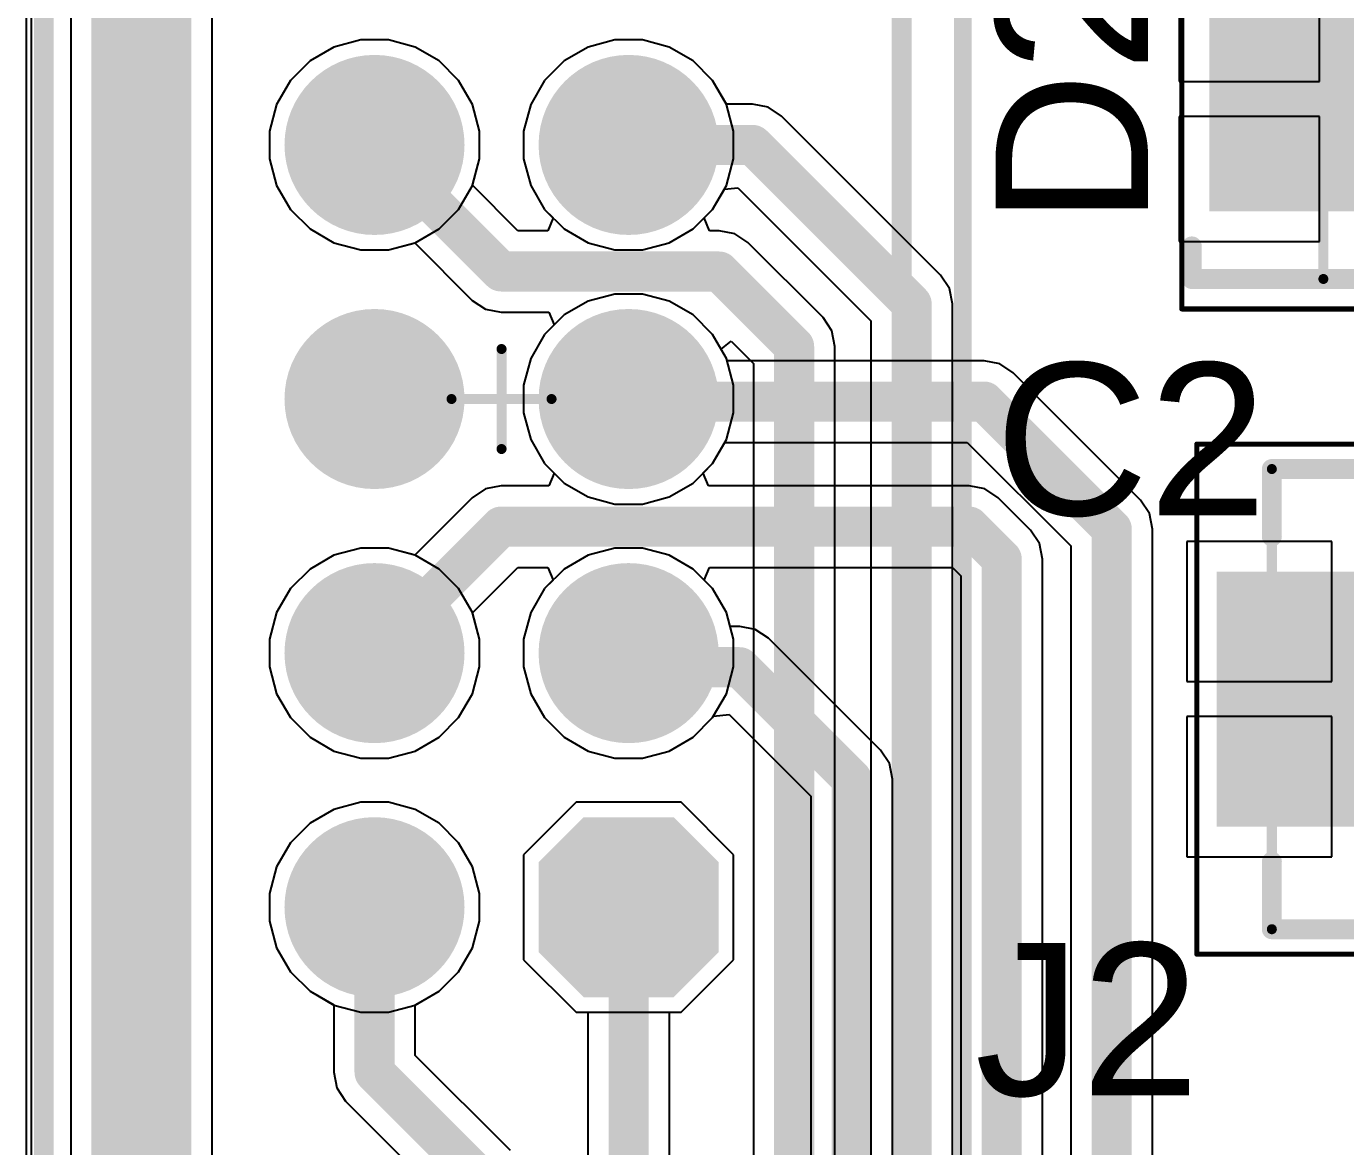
# Model space of a CAD drawing. Header units: millimetres. Extents: x 0.02 to 2.82, y 0.02 to 1.79.
# Drawn here: x 0.02 to 0.539, y 1.094 to 1.534 of the extents above; entities that cross this region are included whole.
import ezdxf

# ---------------------------------------------------------------- set-up
doc = ezdxf.new("R2010")
doc.units = ezdxf.units.MM
doc.header["$MEASUREMENT"] = 0
for name, color, linetype in [('BottomLayer', 5, 'Continuous'), ('BottomSolder', 6, 'Continuous'), ('Mechanical1', 6, 'Continuous'), ('Mechanical13', 56, 'Continuous'), ('Mechanical15', 56, 'Continuous'), ('MultiLayer', 9, 'Continuous'), ('PadHoleLayer', 156, 'Continuous'), ('TopLayer', 1, 'Continuous'), ('TopOverlay', 2, 'Continuous'), ('TopPaste', 8, 'Continuous'), ('TopSolder', 216, 'Continuous')]:
    doc.layers.add(name, color=color, linetype=linetype)
doc.styles.add('Arial', font='arial.ttf', dxfattribs={"height": 0.2})

# ---------------------------------------------------------------- blocks, each defined once
blk = doc.blocks.new('CON__IDC_10MS___1_7___35')
at = {"layer": 'BottomLayer'}
h = blk.add_hatch(color=5, dxfattribs=at)
edge = h.paths.add_edge_path()
edge.add_arc((-0.2, 0.05), 0.03346, 0, 360)
h = blk.add_hatch(color=5, dxfattribs=at)
edge = h.paths.add_edge_path()
edge.add_arc((-0.1, 0.05), 0.03346, 0, 360)
h = blk.add_hatch(color=5, dxfattribs=at)
edge = h.paths.add_edge_path()
edge.add_arc((0, 0.05), 0.03346, 0, 360)
h = blk.add_hatch(color=5, dxfattribs=at)
edge = h.paths.add_edge_path()
edge.add_arc((0.1, 0.05), 0.03346, 0, 360)
blk.add_hatch(color=5, dxfattribs=at).paths.add_polyline_path([(-0.18327, -0.01654), (-0.21673, -0.01654), (-0.23346, -0.03327), (-0.23346, -0.06673), (-0.21673, -0.08346), (-0.18327, -0.08346), (-0.16654, -0.06673), (-0.16654, -0.03327)])
h = blk.add_hatch(color=5, dxfattribs=at)
edge = h.paths.add_edge_path()
edge.add_arc((-0.1, -0.05), 0.03346, 0, 360)
h = blk.add_hatch(color=5, dxfattribs=at)
edge = h.paths.add_edge_path()
edge.add_arc((0, -0.05), 0.03346, 0, 360)
h = blk.add_hatch(color=5, dxfattribs=at)
edge = h.paths.add_edge_path()
edge.add_arc((0.1, -0.05), 0.03346, 0, 360)
at = {"layer": 'BottomSolder'}
h = blk.add_hatch(color=6, dxfattribs=at)
edge = h.paths.add_edge_path()
edge.add_arc((-0.2, 0.05), 0.03543, 0, 360)
h = blk.add_hatch(color=6, dxfattribs=at)
edge = h.paths.add_edge_path()
edge.add_arc((-0.1, 0.05), 0.03543, 0, 360)
h = blk.add_hatch(color=6, dxfattribs=at)
edge = h.paths.add_edge_path()
edge.add_arc((0, 0.05), 0.03543, 0, 360)
h = blk.add_hatch(color=6, dxfattribs=at)
edge = h.paths.add_edge_path()
edge.add_arc((0.1, 0.05), 0.03543, 0, 360)
blk.add_hatch(color=6, dxfattribs=at).paths.add_polyline_path([(-0.18228, -0.01457), (-0.21772, -0.01457), (-0.23543, -0.03228), (-0.23543, -0.06772), (-0.21772, -0.08543), (-0.18228, -0.08543), (-0.16457, -0.06772), (-0.16457, -0.03228)])
h = blk.add_hatch(color=6, dxfattribs=at)
edge = h.paths.add_edge_path()
edge.add_arc((-0.1, -0.05), 0.03543, 0, 360)
h = blk.add_hatch(color=6, dxfattribs=at)
edge = h.paths.add_edge_path()
edge.add_arc((0, -0.05), 0.03543, 0, 360)
h = blk.add_hatch(color=6, dxfattribs=at)
edge = h.paths.add_edge_path()
edge.add_arc((0.1, -0.05), 0.03543, 0, 360)
at = {"layer": 'MultiLayer'}
h = blk.add_hatch(color=9, dxfattribs=at)
edge = h.paths.add_edge_path()
edge.add_arc((-0.2, 0.05), 0.03346, 0, 360)
h = blk.add_hatch(color=9, dxfattribs=at)
edge = h.paths.add_edge_path()
edge.add_arc((-0.1, 0.05), 0.03346, 0, 360)
h = blk.add_hatch(color=9, dxfattribs=at)
edge = h.paths.add_edge_path()
edge.add_arc((0, 0.05), 0.03346, 0, 360)
h = blk.add_hatch(color=9, dxfattribs=at)
edge = h.paths.add_edge_path()
edge.add_arc((0.1, 0.05), 0.03346, 0, 360)
blk.add_hatch(color=9, dxfattribs=at).paths.add_polyline_path([(-0.18327, -0.01654), (-0.21673, -0.01654), (-0.23346, -0.03327), (-0.23346, -0.06673), (-0.21673, -0.08346), (-0.18327, -0.08346), (-0.16654, -0.06673), (-0.16654, -0.03327)])
h = blk.add_hatch(color=9, dxfattribs=at)
edge = h.paths.add_edge_path()
edge.add_arc((-0.1, -0.05), 0.03346, 0, 360)
h = blk.add_hatch(color=9, dxfattribs=at)
edge = h.paths.add_edge_path()
edge.add_arc((0, -0.05), 0.03346, 0, 360)
h = blk.add_hatch(color=9, dxfattribs=at)
edge = h.paths.add_edge_path()
edge.add_arc((0.1, -0.05), 0.03346, 0, 360)
at = {"layer": 'PadHoleLayer'}
h = blk.add_hatch(color=156, dxfattribs=at)
edge = h.paths.add_edge_path()
edge.add_arc((-0.2, 0.05), 0.02165, 0, 360)
h = blk.add_hatch(color=156, dxfattribs=at)
edge = h.paths.add_edge_path()
edge.add_arc((-0.1, 0.05), 0.02165, 0, 360)
h = blk.add_hatch(color=156, dxfattribs=at)
edge = h.paths.add_edge_path()
edge.add_arc((0, 0.05), 0.02165, 0, 360)
h = blk.add_hatch(color=156, dxfattribs=at)
edge = h.paths.add_edge_path()
edge.add_arc((0.1, 0.05), 0.02165, 0, 360)
h = blk.add_hatch(color=156, dxfattribs=at)
edge = h.paths.add_edge_path()
edge.add_arc((-0.2, -0.05), 0.02165, 0, 360)
h = blk.add_hatch(color=156, dxfattribs=at)
edge = h.paths.add_edge_path()
edge.add_arc((-0.1, -0.05), 0.02165, 0, 360)
h = blk.add_hatch(color=156, dxfattribs=at)
edge = h.paths.add_edge_path()
edge.add_arc((0, -0.05), 0.02165, 0, 360)
h = blk.add_hatch(color=156, dxfattribs=at)
edge = h.paths.add_edge_path()
edge.add_arc((0.1, -0.05), 0.02165, 0, 360)
at = {"layer": 'TopLayer'}
h = blk.add_hatch(color=1, dxfattribs=at)
edge = h.paths.add_edge_path()
edge.add_arc((-0.2, 0.05), 0.03346, 0, 360)
h = blk.add_hatch(color=1, dxfattribs=at)
edge = h.paths.add_edge_path()
edge.add_arc((-0.1, 0.05), 0.03346, 0, 360)
h = blk.add_hatch(color=1, dxfattribs=at)
edge = h.paths.add_edge_path()
edge.add_arc((0, 0.05), 0.03346, 0, 360)
h = blk.add_hatch(color=1, dxfattribs=at)
edge = h.paths.add_edge_path()
edge.add_arc((0.1, 0.05), 0.03346, 0, 360)
blk.add_hatch(color=1, dxfattribs=at).paths.add_polyline_path([(-0.18327, -0.01654), (-0.21673, -0.01654), (-0.23346, -0.03327), (-0.23346, -0.06673), (-0.21673, -0.08346), (-0.18327, -0.08346), (-0.16654, -0.06673), (-0.16654, -0.03327)])
h = blk.add_hatch(color=1, dxfattribs=at)
edge = h.paths.add_edge_path()
edge.add_arc((-0.1, -0.05), 0.03346, 0, 360)
h = blk.add_hatch(color=1, dxfattribs=at)
edge = h.paths.add_edge_path()
edge.add_arc((0, -0.05), 0.03346, 0, 360)
h = blk.add_hatch(color=1, dxfattribs=at)
edge = h.paths.add_edge_path()
edge.add_arc((0.1, -0.05), 0.03346, 0, 360)
at = {"layer": 'TopSolder'}
h = blk.add_hatch(color=216, dxfattribs=at)
edge = h.paths.add_edge_path()
edge.add_arc((-0.2, 0.05), 0.03543, 0, 360)
h = blk.add_hatch(color=216, dxfattribs=at)
edge = h.paths.add_edge_path()
edge.add_arc((-0.1, 0.05), 0.03543, 0, 360)
h = blk.add_hatch(color=216, dxfattribs=at)
edge = h.paths.add_edge_path()
edge.add_arc((0, 0.05), 0.03543, 0, 360)
h = blk.add_hatch(color=216, dxfattribs=at)
edge = h.paths.add_edge_path()
edge.add_arc((0.1, 0.05), 0.03543, 0, 360)
blk.add_hatch(color=216, dxfattribs=at).paths.add_polyline_path([(-0.18228, -0.01457), (-0.21772, -0.01457), (-0.23543, -0.03228), (-0.23543, -0.06772), (-0.21772, -0.08543), (-0.18228, -0.08543), (-0.16457, -0.06772), (-0.16457, -0.03228)])
h = blk.add_hatch(color=216, dxfattribs=at)
edge = h.paths.add_edge_path()
edge.add_arc((-0.1, -0.05), 0.03543, 0, 360)
h = blk.add_hatch(color=216, dxfattribs=at)
edge = h.paths.add_edge_path()
edge.add_arc((0, -0.05), 0.03543, 0, 360)
h = blk.add_hatch(color=216, dxfattribs=at)
edge = h.paths.add_edge_path()
edge.add_arc((0.1, -0.05), 0.03543, 0, 360)
at = {"layer": 'Mechanical1', "const_width": 0.00394}
for points in [[(-0.39921, 0.17827), (0.4, 0.17827)], [(-0.39921, -0.18), (0.4, -0.18)]]:
    blk.add_lwpolyline(points, dxfattribs=at)
at = {"layer": 'Mechanical15', "const_width": 0.00394}
for points in [[(-0.40256, 0.18209), (0.40354, 0.18209)], [(0, 0.01969), (0, -0.01969)], [(-0.01969, 0), (0.01969, 0)], [(-0.40256, -0.18307), (0.40354, -0.18307)]]:
    blk.add_lwpolyline(points, dxfattribs=at)
at = {"layer": 'Mechanical15', "const_width": 0.00197}
for points in [[(-0.00098, 0.01969, 1), (0.00098, 0.01969, 1)], [(-0.02067, 0, 1), (-0.0187, 0, 1)], [(0.0187, 0, 1), (0.02067, 0, 1)], [(-0.00098, -0.01969, 1), (0.00098, -0.01969, 1)]]:
    blk.add_lwpolyline(points, format="xyb", close=True, dxfattribs=at)
at = {"layer": 'TopOverlay', "const_width": 0.00787}
for points in [[(-0.3937, 0.15748), (0.35433, 0.15748)], [(-0.3937, -0.15748), (0.35433, -0.15748)]]:
    blk.add_lwpolyline(points, dxfattribs=at)
blk = doc.blocks.new('DO214AA_SMB_38')
at = {"layer": 'Mechanical13'}
blk.add_hatch(color=56, dxfattribs=at).paths.add_polyline_path([(0.06577, -0.07087), (0.08997, -0.07087), (0.08997, 0.07087), (0.06577, 0.07087)])
at = {"layer": 'TopLayer'}
for points in [[(-0.13287, -0.04232), (-0.13287, 0.04232), (-0.03642, 0.04232), (-0.03642, -0.04232)], [(0.03642, -0.04232), (0.03642, 0.04232), (0.13287, 0.04232), (0.13287, -0.04232)]]:
    blk.add_hatch(color=1, dxfattribs=at).paths.add_polyline_path(points)
at = {"layer": 'TopPaste'}
for points in [[(-0.13287, -0.04232), (-0.13287, 0.04232), (-0.03642, 0.04232), (-0.03642, -0.04232)], [(0.03642, -0.04232), (0.03642, 0.04232), (0.13287, 0.04232), (0.13287, -0.04232)]]:
    blk.add_hatch(color=8, dxfattribs=at).paths.add_polyline_path(points)
at = {"layer": 'TopSolder'}
for points in [[(-0.13484, -0.04429), (-0.13484, 0.04429), (-0.03445, 0.04429), (-0.03445, -0.04429)], [(0.03445, -0.04429), (0.03445, 0.04429), (0.13484, 0.04429), (0.13484, -0.04429)]]:
    blk.add_hatch(color=216, dxfattribs=at).paths.add_polyline_path(points)
at = {"layer": 'Mechanical13', "const_width": 0.00394}
for points in [[(-0.08996, -0.07087), (-0.08996, 0.07087)], [(-0.08996, 0.07087), (0.08996, 0.07087)], [(0.08996, -0.07087), (0.08996, 0.07087)], [(-0.08996, -0.07087), (0.08996, -0.07087)]]:
    blk.add_lwpolyline(points, dxfattribs=at)
at = {"layer": 'Mechanical13', "const_width": 0.00197}
for points in [[(-0.09094, 0.07087, 1), (-0.08898, 0.07087, 1)], [(-0.09094, 0.07087, 1), (-0.08898, 0.07087, 1)], [(0.08898, 0.07087, 1), (0.09094, 0.07087, 1)], [(0.08898, 0.07087, 1), (0.09094, 0.07087, 1)], [(-0.09094, -0.07087, 1), (-0.08898, -0.07087, 1)], [(-0.09094, -0.07087, 1), (-0.08898, -0.07087, 1)], [(0.08898, -0.07087, 1), (0.09094, -0.07087, 1)], [(0.08898, -0.07087, 1), (0.09094, -0.07087, 1)]]:
    blk.add_lwpolyline(points, format="xyb", close=True, dxfattribs=at)
at = {"layer": 'Mechanical15'}
for points, const_width in [([(-0.14567, -0.08268), (-0.14567, 0.08268)], 0.00197), ([(-0.14567, 0.08268), (0.14567, 0.08268)], 0.00197), ([(0.14567, -0.08268), (0.14567, 0.08268)], 0.00197), ([(0, -0.01969), (0, 0.01969)], 0.00394), ([(-0.01969, 0), (0.01969, 0)], 0.00394), ([(-0.14567, -0.08268), (0.14567, -0.08268)], 0.00197)]:
    blk.add_lwpolyline(points, dxfattribs=dict(at, const_width=const_width))
for points, const_width in [([(-0.14616, 0.08268, 1), (-0.14518, 0.08268, 1)], 0.000984), ([(-0.14616, 0.08268, 1), (-0.14518, 0.08268, 1)], 0.000984), ([(0.14518, 0.08268, 1), (0.14616, 0.08268, 1)], 0.000984), ([(0.14518, 0.08268, 1), (0.14616, 0.08268, 1)], 0.000984), ([(-0.00098, 0.01969, 1), (0.00098, 0.01969, 1)], 0.00197), ([(-0.02067, 0, 1), (-0.0187, 0, 1)], 0.00197), ([(0.0187, 0, 1), (0.02067, 0, 1)], 0.00197), ([(-0.00098, -0.01969, 1), (0.00098, -0.01969, 1)], 0.00197), ([(-0.14616, -0.08268, 1), (-0.14518, -0.08268, 1)], 0.000984), ([(-0.14616, -0.08268, 1), (-0.14518, -0.08268, 1)], 0.000984), ([(0.14518, -0.08268, 1), (0.14616, -0.08268, 1)], 0.000984), ([(0.14518, -0.08268, 1), (0.14616, -0.08268, 1)], 0.000984)]:
    blk.add_lwpolyline(points, format="xyb", close=True, dxfattribs=dict(at, const_width=const_width))
at = {"layer": 'TopOverlay', "const_width": 0.00787}
for points in [[(-0.14173, 0.07087), (0.14961, 0.07087)], [(-0.14173, 0.05807), (-0.14173, 0.07087)], [(0.1437, 0.01969), (0.1437, 0.07087)], [(0.14961, 0.01969), (0.14961, 0.07087)], [(0.01575, -0.01969), (0.01575, 0.01969)], [(0.1437, 0.01969), (0.14961, 0.01969)], [(-0.01181, -0.01969), (-0.01181, 0.01575)], [(-0.01181, 0.01575), (0.01575, 0)], [(-0.02362, 0), (-0.01181, 0)], [(-0.01181, -0.01969), (0.01575, 0)], [(0.01575, 0), (0.02362, 0)], [(0.1437, -0.07087), (0.1437, -0.01969)], [(0.1437, -0.01969), (0.14961, -0.01969)], [(0.14961, -0.07087), (0.14961, -0.01969)], [(-0.14173, -0.07087), (-0.14173, -0.05807)], [(-0.14173, -0.07087), (0.14961, -0.07087)]]:
    blk.add_lwpolyline(points, dxfattribs=at)
at = {"layer": 'TopOverlay', "const_width": 0.00394}
for points in [[(-0.1437, 0.07087, 1), (-0.13976, 0.07087, 1)], [(-0.1437, 0.07087, 1), (-0.13976, 0.07087, 1)], [(0.14173, 0.07087, 1), (0.14567, 0.07087, 1)], [(0.14764, 0.07087, 1), (0.15157, 0.07087, 1)], [(0.14764, 0.07087, 1), (0.15157, 0.07087, 1)], [(-0.1437, 0.05807, 1), (-0.13976, 0.05807, 1)], [(0.01378, 0.01969, 1), (0.01772, 0.01969, 1)], [(0.14173, 0.01969, 1), (0.14567, 0.01969, 1)], [(0.14173, 0.01969, 1), (0.14567, 0.01969, 1)], [(0.14764, 0.01969, 1), (0.15157, 0.01969, 1)], [(0.14764, 0.01969, 1), (0.15157, 0.01969, 1)], [(-0.01378, 0.01575, 1), (-0.00984, 0.01575, 1)], [(-0.01378, 0.01575, 1), (-0.00984, 0.01575, 1)], [(-0.02559, 0, 1), (-0.02165, 0, 1)], [(-0.01378, 0, 1), (-0.00984, 0, 1)], [(0.01378, 0, 1), (0.01772, 0, 1)], [(0.01378, 0, 1), (0.01772, 0, 1)], [(0.01378, 0, 1), (0.01772, 0, 1)], [(0.02165, 0, 1), (0.02559, 0, 1)], [(-0.01378, -0.01969, 1), (-0.00984, -0.01969, 1)], [(-0.01378, -0.01969, 1), (-0.00984, -0.01969, 1)], [(0.01378, -0.01969, 1), (0.01772, -0.01969, 1)], [(0.14173, -0.01969, 1), (0.14567, -0.01969, 1)], [(0.14173, -0.01969, 1), (0.14567, -0.01969, 1)], [(0.14764, -0.01969, 1), (0.15157, -0.01969, 1)], [(0.14764, -0.01969, 1), (0.15157, -0.01969, 1)], [(-0.1437, -0.05807, 1), (-0.13976, -0.05807, 1)], [(-0.1437, -0.07087, 1), (-0.13976, -0.07087, 1)], [(-0.1437, -0.07087, 1), (-0.13976, -0.07087, 1)], [(0.14173, -0.07087, 1), (0.14567, -0.07087, 1)], [(0.14764, -0.07087, 1), (0.15157, -0.07087, 1)], [(0.14764, -0.07087, 1), (0.15157, -0.07087, 1)]]:
    blk.add_lwpolyline(points, format="xyb", close=True, dxfattribs=at)
blk = doc.blocks.new('CAP_POL_2917_7343_59')
at = {"layer": 'Mechanical13'}
blk.add_hatch(color=56, dxfattribs=at).paths.add_polyline_path([(-0.14961, -0.09055), (-0.10936, -0.09055), (-0.10936, 0.09055), (-0.14961, 0.09055)])
at = {"layer": 'TopLayer'}
for points in [[(-0.16929, -0.04823), (-0.16929, 0.04823), (-0.0689, 0.04823), (-0.0689, -0.04823)], [(0.0689, -0.04823), (0.0689, 0.04823), (0.16929, 0.04823), (0.16929, -0.04823)]]:
    blk.add_hatch(color=1, dxfattribs=at).paths.add_polyline_path(points)
at = {"layer": 'TopOverlay'}
for points in [[(-0.14961, 0.06398), (-0.12795, 0.06398), (-0.12795, 0.09055), (-0.14961, 0.09055)], [(-0.14961, -0.09055), (-0.12795, -0.09055), (-0.12795, -0.06398), (-0.14961, -0.06398)]]:
    blk.add_hatch(color=2, dxfattribs=at).paths.add_polyline_path(points)
at = {"layer": 'TopPaste'}
for points in [[(-0.16929, -0.04823), (-0.16929, 0.04823), (-0.0689, 0.04823), (-0.0689, -0.04823)], [(0.0689, -0.04823), (0.0689, 0.04823), (0.16929, 0.04823), (0.16929, -0.04823)]]:
    blk.add_hatch(color=8, dxfattribs=at).paths.add_polyline_path(points)
at = {"layer": 'TopSolder'}
for points in [[(-0.17126, -0.0502), (-0.17126, 0.0502), (-0.06693, 0.0502), (-0.06693, -0.0502)], [(0.06693, -0.0502), (0.06693, 0.0502), (0.17126, 0.0502), (0.17126, -0.0502)]]:
    blk.add_hatch(color=216, dxfattribs=at).paths.add_polyline_path(points)
at = {"layer": 'Mechanical13', "const_width": 0.00394}
for points in [[(0.14961, 0.09055), (-0.14961, 0.09055)], [(-0.14961, 0.09055), (-0.14961, -0.09055)], [(0.14961, 0.09055), (0.14961, -0.09055)], [(0.14961, -0.09055), (-0.14961, -0.09055)]]:
    blk.add_lwpolyline(points, dxfattribs=at)
at = {"layer": 'Mechanical13', "const_width": 0.00197}
for points in [[(-0.15059, 0.09055, 1), (-0.14862, 0.09055, 1)], [(-0.15059, 0.09055, 1), (-0.14862, 0.09055, 1)], [(0.14862, 0.09055, 1), (0.15059, 0.09055, 1)], [(0.14862, 0.09055, 1), (0.15059, 0.09055, 1)], [(-0.15059, -0.09055, 1), (-0.14862, -0.09055, 1)], [(-0.15059, -0.09055, 1), (-0.14862, -0.09055, 1)], [(0.14862, -0.09055, 1), (0.15059, -0.09055, 1)], [(0.14862, -0.09055, 1), (0.15059, -0.09055, 1)]]:
    blk.add_lwpolyline(points, format="xyb", close=True, dxfattribs=at)
at = {"layer": 'Mechanical15'}
for points, const_width in [([(0.17913, 0.10039), (-0.17913, 0.10039)], 0.00197), ([(-0.17913, 0.10039), (-0.17913, -0.10039)], 0.00197), ([(0.17913, 0.10039), (0.17913, -0.10039)], 0.00197), ([(0, 0.01969), (0, -0.01969)], 0.00394), ([(0.01969, 0), (-0.01969, 0)], 0.00394), ([(0.17913, -0.10039), (-0.17913, -0.10039)], 0.00197)]:
    blk.add_lwpolyline(points, dxfattribs=dict(at, const_width=const_width))
for points, const_width in [([(-0.17963, 0.10039, 1), (-0.17864, 0.10039, 1)], 0.000984), ([(-0.17963, 0.10039, 1), (-0.17864, 0.10039, 1)], 0.000984), ([(0.17864, 0.10039, 1), (0.17963, 0.10039, 1)], 0.000984), ([(0.17864, 0.10039, 1), (0.17963, 0.10039, 1)], 0.000984), ([(-0.00098, 0.01969, 1), (0.00098, 0.01969, 1)], 0.00197), ([(-0.02067, 0, 1), (-0.0187, 0, 1)], 0.00197), ([(0.0187, 0, 1), (0.02067, 0, 1)], 0.00197), ([(-0.00098, -0.01969, 1), (0.00098, -0.01969, 1)], 0.00197), ([(-0.17963, -0.10039, 1), (-0.17864, -0.10039, 1)], 0.000984), ([(-0.17963, -0.10039, 1), (-0.17864, -0.10039, 1)], 0.000984), ([(0.17864, -0.10039, 1), (0.17963, -0.10039, 1)], 0.000984), ([(0.17864, -0.10039, 1), (0.17963, -0.10039, 1)], 0.000984)]:
    blk.add_lwpolyline(points, format="xyb", close=True, dxfattribs=dict(at, const_width=const_width))
at = {"layer": 'TopOverlay', "const_width": 0.00787}
for points in [[(-0.14961, 0.09055), (-0.14961, 0.06398)], [(0.14961, 0.09055), (-0.14961, 0.09055)], [(-0.12795, 0.09055), (-0.12795, 0.06398)], [(0.14961, 0.09055), (0.14961, 0.06398)], [(-0.12795, 0.06398), (-0.14961, 0.06398)], [(-0.12795, -0.06398), (-0.14961, -0.06398)], [(-0.14961, -0.06398), (-0.14961, -0.09055)], [(-0.12795, -0.06398), (-0.12795, -0.09055)], [(0.14961, -0.06398), (0.14961, -0.09055)], [(0.14961, -0.09055), (-0.14961, -0.09055)]]:
    blk.add_lwpolyline(points, dxfattribs=at)
at = {"layer": 'TopOverlay'}
for points, const_width in [([(-0.15157, 0.09055, 1), (-0.14764, 0.09055, 1)], 0.00394), ([(-0.15157, 0.09055, 1), (-0.14764, 0.09055, 1)], 0.00394), ([(-0.12992, 0.09055, 1), (-0.12598, 0.09055, 1)], 0.00394), ([(0.14764, 0.09055, 1), (0.15157, 0.09055, 1)], 0.00394), ([(0.14764, 0.09055, 1), (0.15157, 0.09055, 1)], 0.00394), ([(-0.17028, 0.06988, 1), (-0.18012, 0.06988, 1)], 0.00984), ([(-0.18258, 0.06988, 1), (-0.17766, 0.06988, 1)], 0.00492), ([(-0.17274, 0.06988, 1), (-0.16781, 0.06988, 1)], 0.00492), ([(-0.15157, 0.06398, 1), (-0.14764, 0.06398, 1)], 0.00394), ([(-0.15157, 0.06398, 1), (-0.14764, 0.06398, 1)], 0.00394), ([(-0.12992, 0.06398, 1), (-0.12598, 0.06398, 1)], 0.00394), ([(-0.12992, 0.06398, 1), (-0.12598, 0.06398, 1)], 0.00394), ([(0.14764, 0.06398, 1), (0.15157, 0.06398, 1)], 0.00394), ([(-0.15157, -0.06398, 1), (-0.14764, -0.06398, 1)], 0.00394), ([(-0.15157, -0.06398, 1), (-0.14764, -0.06398, 1)], 0.00394), ([(-0.12992, -0.06398, 1), (-0.12598, -0.06398, 1)], 0.00394), ([(-0.12992, -0.06398, 1), (-0.12598, -0.06398, 1)], 0.00394), ([(0.14764, -0.06398, 1), (0.15157, -0.06398, 1)], 0.00394), ([(-0.15157, -0.09055, 1), (-0.14764, -0.09055, 1)], 0.00394), ([(-0.15157, -0.09055, 1), (-0.14764, -0.09055, 1)], 0.00394), ([(-0.12992, -0.09055, 1), (-0.12598, -0.09055, 1)], 0.00394), ([(0.14764, -0.09055, 1), (0.15157, -0.09055, 1)], 0.00394), ([(0.14764, -0.09055, 1), (0.15157, -0.09055, 1)], 0.00394)]:
    blk.add_lwpolyline(points, format="xyb", close=True, dxfattribs=dict(at, const_width=const_width))

msp = doc.modelspace()

# ---------------------------------------------------------------- linework, layer by layer
at = {"layer": 'BottomLayer'}
for p, q in [((0.01968, 0.01968), (0.01968, 1.75197)), ((0.03716, 1.55946), (0.03716, 0.78936)), ((0.09276, 0.80087), (0.09276, 1.54795)), ((0.15125, 1.52913), (0.14074, 1.52632)), ((0.16214, 1.52913), (0.15125, 1.52913)), ((0.17265, 1.52632), (0.16214, 1.52913)), ((0.25125, 1.52913), (0.24074, 1.52632)), ((0.26214, 1.52913), (0.25125, 1.52913)), ((0.27265, 1.52632), (0.26214, 1.52913)), ((0.14074, 1.52632), (0.13131, 1.52087)), ((0.18208, 1.52087), (0.17265, 1.52632)), ((0.24074, 1.52632), (0.23131, 1.52087)), ((0.28208, 1.52087), (0.27265, 1.52632)), ((0.13131, 1.52087), (0.12361, 1.51318)), ((0.18977, 1.51318), (0.18208, 1.52087)), ((0.23131, 1.52087), (0.22361, 1.51318)), ((0.28977, 1.51318), (0.28208, 1.52087)), ((0.12361, 1.51318), (0.11817, 1.50375)), ((0.19521, 1.50375), (0.18977, 1.51318)), ((0.22361, 1.51318), (0.21817, 1.50375)), ((0.29516, 1.50385), (0.28977, 1.51318)), ((0.11817, 1.50375), (0.11535, 1.49324)), ((0.19803, 1.49324), (0.19521, 1.50375)), ((0.21817, 1.50375), (0.21535, 1.49324)), ((0.30551, 1.50385), (0.29516, 1.50385)), ((0.31166, 1.50263), (0.30551, 1.50385)), ((0.30551, 1.50385), (0.30551, 1.50385)), ((0.31687, 1.49915), (0.31166, 1.50263)), ((0.37946, 1.43655), (0.31687, 1.49915)), ((0.11535, 1.49324), (0.11535, 1.48235)), ((0.19803, 1.48235), (0.19803, 1.49324)), ((0.21535, 1.49324), (0.21535, 1.48235)), ((0.11535, 1.48235), (0.11817, 1.47184)), ((0.19524, 1.47195), (0.19803, 1.48235)), ((0.21535, 1.48235), (0.21817, 1.47184)), ((0.11817, 1.47184), (0.12361, 1.46241)), ((0.21315, 1.45405), (0.19524, 1.47195)), ((0.21817, 1.47184), (0.22361, 1.46241)), ((0.28977, 1.46241), (0.2944, 1.47043)), ((0.2944, 1.47043), (0.2997, 1.4709)), ((0.2997, 1.4709), (0.35205, 1.41855)), ((0.12361, 1.46241), (0.13131, 1.45472)), ((0.22361, 1.46241), (0.22698, 1.45905)), ((0.22698, 1.45905), (0.22491, 1.45405)), ((0.28641, 1.45905), (0.28977, 1.46241)), ((0.28848, 1.45405), (0.28641, 1.45905)), ((0.13131, 1.45472), (0.14074, 1.44927)), ((0.22491, 1.45405), (0.21315, 1.45405)), ((0.29232, 1.45405), (0.28848, 1.45405)), ((0.29847, 1.45283), (0.29232, 1.45405)), ((0.29232, 1.45405), (0.29232, 1.45405)), ((0.14074, 1.44927), (0.15125, 1.44646)), ((0.16214, 1.44646), (0.17254, 1.44924)), ((0.17254, 1.44924), (0.19514, 1.42664)), ((0.30368, 1.44935), (0.29847, 1.45283)), ((0.3332, 1.41982), (0.30368, 1.44935)), ((0.15125, 1.44646), (0.16214, 1.44646)), ((0.38294, 1.43134), (0.37946, 1.43655)), ((0.37946, 1.43655), (0.37946, 1.43655)), ((0.38417, 1.4252), (0.38294, 1.43134)), ((0.19514, 1.42664), (0.19514, 1.42664)), ((0.19514, 1.42664), (0.20035, 1.42316)), ((0.20035, 1.42316), (0.2065, 1.42194)), ((0.38417, 0.73425), (0.38417, 1.4252)), ((0.38417, 1.4252), (0.38417, 1.4252)), ((0.2065, 1.42194), (0.2065, 1.42194)), ((0.2065, 1.42194), (0.2253, 1.42194)), ((0.2253, 1.42194), (0.22737, 1.41694)), ((0.33668, 1.41461), (0.3332, 1.41982)), ((0.3332, 1.41982), (0.3332, 1.41982)), ((0.35205, 1.41855), (0.35205, 0.7409)), ((0.22361, 1.41318), (0.21817, 1.40375)), ((0.22737, 1.41694), (0.22361, 1.41318)), ((0.33791, 1.40846), (0.33668, 1.41461)), ((0.29307, 1.40747), (0.29707, 1.41054)), ((0.29521, 1.40375), (0.29307, 1.40747)), ((0.29707, 1.41054), (0.30579, 1.40181)), ((0.33791, 0.74311), (0.33791, 1.40846)), ((0.21817, 1.40375), (0.21535, 1.39324)), ((0.29803, 1.39324), (0.29521, 1.40375)), ((0.30579, 1.40181), (0.30579, 0.74976)), ((0.21535, 1.39324), (0.21535, 1.38235)), ((0.29803, 1.38235), (0.29803, 1.39324)), ((0.21535, 1.38235), (0.21817, 1.37184)), ((0.29521, 1.37184), (0.29803, 1.38235)), ((0.21817, 1.37184), (0.22361, 1.36241)), ((0.28977, 1.36241), (0.29521, 1.37184)), ((0.22361, 1.36241), (0.23131, 1.35472)), ((0.28208, 1.35472), (0.28977, 1.36241)), ((0.23131, 1.35472), (0.24074, 1.34927)), ((0.27265, 1.34927), (0.28208, 1.35472)), ((0.24074, 1.34927), (0.25125, 1.34646)), ((0.25125, 1.34646), (0.26214, 1.34646)), ((0.26214, 1.34646), (0.27265, 1.34927)), ((0.14074, 1.32632), (0.13131, 1.32087)), ((0.15125, 1.32913), (0.14074, 1.32632)), ((0.16214, 1.32913), (0.15125, 1.32913)), ((0.17265, 1.32632), (0.16214, 1.32913)), ((0.18208, 1.32087), (0.17265, 1.32632)), ((0.24074, 1.32632), (0.23131, 1.32087)), ((0.25125, 1.32913), (0.24074, 1.32632)), ((0.26214, 1.32913), (0.25125, 1.32913)), ((0.27265, 1.32632), (0.26214, 1.32913)), ((0.28208, 1.32087), (0.27265, 1.32632)), ((0.13131, 1.32087), (0.12361, 1.31318)), ((0.18977, 1.31318), (0.18208, 1.32087)), ((0.23131, 1.32087), (0.22361, 1.31318)), ((0.28977, 1.31318), (0.28208, 1.32087)), ((0.12361, 1.31318), (0.11817, 1.30375)), ((0.19521, 1.30375), (0.18977, 1.31318)), ((0.22361, 1.31318), (0.21817, 1.30375)), ((0.29521, 1.30375), (0.28977, 1.31318)), ((0.11817, 1.30375), (0.11535, 1.29324)), ((0.19803, 1.29324), (0.19521, 1.30375)), ((0.21817, 1.30375), (0.21535, 1.29324)), ((0.29803, 1.29324), (0.29521, 1.30375)), ((0.11535, 1.29324), (0.11535, 1.28235)), ((0.19803, 1.28235), (0.19803, 1.29324)), ((0.21535, 1.29324), (0.21535, 1.28235)), ((0.29803, 1.28235), (0.29803, 1.29324)), ((0.11535, 1.28235), (0.11817, 1.27184)), ((0.19521, 1.27184), (0.19803, 1.28235)), ((0.21535, 1.28235), (0.21817, 1.27184)), ((0.29521, 1.27184), (0.29803, 1.28235)), ((0.11817, 1.27184), (0.12361, 1.26241)), ((0.18977, 1.26241), (0.19521, 1.27184)), ((0.21817, 1.27184), (0.22361, 1.26241)), ((0.28977, 1.26241), (0.29521, 1.27184)), ((0.12361, 1.26241), (0.13131, 1.25472)), ((0.18208, 1.25472), (0.18977, 1.26241)), ((0.22361, 1.26241), (0.23131, 1.25472)), ((0.28208, 1.25472), (0.28977, 1.26241)), ((0.13131, 1.25472), (0.14074, 1.24927)), ((0.17265, 1.24927), (0.18208, 1.25472)), ((0.23131, 1.25472), (0.24074, 1.24927)), ((0.27265, 1.24927), (0.28208, 1.25472)), ((0.14074, 1.24927), (0.15125, 1.24646)), ((0.15125, 1.24646), (0.16214, 1.24646)), ((0.16214, 1.24646), (0.17265, 1.24927)), ((0.24074, 1.24927), (0.25125, 1.24646)), ((0.25125, 1.24646), (0.26214, 1.24646)), ((0.26214, 1.24646), (0.27265, 1.24927)), ((0.14074, 1.22632), (0.13131, 1.22087)), ((0.15125, 1.22913), (0.14074, 1.22632)), ((0.16214, 1.22913), (0.15125, 1.22913)), ((0.17265, 1.22632), (0.16214, 1.22913)), ((0.18208, 1.22087), (0.17265, 1.22632)), ((0.23602, 1.22913), (0.21535, 1.20846)), ((0.27736, 1.22913), (0.23602, 1.22913)), ((0.29803, 1.20846), (0.27736, 1.22913)), ((0.13131, 1.22087), (0.12361, 1.21318)), ((0.18977, 1.21318), (0.18208, 1.22087)), ((0.12361, 1.21318), (0.11817, 1.20375)), ((0.19521, 1.20375), (0.18977, 1.21318)), ((0.21535, 1.20846), (0.21535, 1.16713)), ((0.29803, 1.16713), (0.29803, 1.20846)), ((0.11817, 1.20375), (0.11535, 1.19324)), ((0.19803, 1.19324), (0.19521, 1.20375)), ((0.11535, 1.19324), (0.11535, 1.18235)), ((0.19803, 1.18235), (0.19803, 1.19324)), ((0.11535, 1.18235), (0.11817, 1.17184)), ((0.19521, 1.17184), (0.19803, 1.18235)), ((0.11817, 1.17184), (0.12361, 1.16241)), ((0.18977, 1.16241), (0.19521, 1.17184)), ((0.21535, 1.16713), (0.23602, 1.14646)), ((0.27736, 1.14646), (0.29803, 1.16713)), ((0.12361, 1.16241), (0.13131, 1.15472)), ((0.18208, 1.15472), (0.18977, 1.16241)), ((0.13131, 1.15472), (0.14074, 1.14927)), ((0.17265, 1.14927), (0.18208, 1.15472)), ((0.14074, 1.14927), (0.15125, 1.14646)), ((0.16214, 1.14646), (0.17265, 1.14927)), ((0.15125, 1.14646), (0.16214, 1.14646)), ((0.23602, 1.14646), (0.27736, 1.14646))]:
    msp.add_line(p, q, dxfattribs=at)
for points, const_width in [([(0.06496, 0.78936), (0.06496, 1.55946)], 0.03937), ([(0.15669, 1.4878), (0.2065, 1.43799)], 0.01575), ([(0.25669, 1.4878), (0.30551, 1.4878)], 0.01575), ([(0.30551, 1.4878), (0.36811, 1.4252)], 0.01575), ([(0.2065, 1.43799), (0.29232, 1.43799)], 0.01575), ([(0.29232, 1.43799), (0.32185, 1.40846)], 0.01575), ([(0.36811, 0.73425), (0.36811, 1.4252)], 0.01575), ([(0.32185, 0.74311), (0.32185, 1.40846)], 0.01575)]:
    msp.add_lwpolyline(points, dxfattribs=dict(at, const_width=const_width))
at = {"layer": 'BottomLayer', "const_width": 0.00787}
for points in [[(0.15276, 1.4878, 1), (0.16063, 1.4878, 1)], [(0.25276, 1.4878, 1), (0.26063, 1.4878, 1)], [(0.30157, 1.4878, 1), (0.30945, 1.4878, 1)], [(0.30157, 1.4878, 1), (0.30945, 1.4878, 1)], [(0.20256, 1.43799, 1), (0.21043, 1.43799, 1)], [(0.20256, 1.43799, 1), (0.21043, 1.43799, 1)], [(0.28839, 1.43799, 1), (0.29626, 1.43799, 1)], [(0.28839, 1.43799, 1), (0.29626, 1.43799, 1)], [(0.36417, 1.4252, 1), (0.37205, 1.4252, 1)], [(0.36417, 1.4252, 1), (0.37205, 1.4252, 1)], [(0.31791, 1.40846, 1), (0.32579, 1.40846, 1)], [(0.31791, 1.40846, 1), (0.32579, 1.40846, 1)]]:
    msp.add_lwpolyline(points, format="xyb", close=True, dxfattribs=at)
at = {"layer": 'TopLayer'}
for p, q in [((0.02165, 0.01968), (0.02165, 1.75039)), ((0.47343, 1.56201), (0.47343, 1.5128)), ((0.52854, 1.5128), (0.52854, 1.56201)), ((0.15125, 1.52913), (0.14074, 1.52632)), ((0.16214, 1.52913), (0.15125, 1.52913)), ((0.17265, 1.52632), (0.16214, 1.52913)), ((0.25125, 1.52913), (0.24074, 1.52632)), ((0.26214, 1.52913), (0.25125, 1.52913)), ((0.27265, 1.52632), (0.26214, 1.52913)), ((0.14074, 1.52632), (0.13131, 1.52087)), ((0.18208, 1.52087), (0.17265, 1.52632)), ((0.24074, 1.52632), (0.23131, 1.52087)), ((0.28208, 1.52087), (0.27265, 1.52632)), ((0.13131, 1.52087), (0.12361, 1.51318)), ((0.18977, 1.51318), (0.18208, 1.52087)), ((0.23131, 1.52087), (0.22361, 1.51318)), ((0.28977, 1.51318), (0.28208, 1.52087)), ((0.12361, 1.51318), (0.11817, 1.50375)), ((0.19521, 1.50375), (0.18977, 1.51318)), ((0.22361, 1.51318), (0.21817, 1.50375)), ((0.29521, 1.50375), (0.28977, 1.51318)), ((0.47343, 1.5128), (0.52854, 1.5128)), ((0.11817, 1.50375), (0.11535, 1.49324)), ((0.19803, 1.49324), (0.19521, 1.50375)), ((0.21817, 1.50375), (0.21535, 1.49324)), ((0.29803, 1.49324), (0.29521, 1.50375)), ((0.52854, 1.49902), (0.47343, 1.49902)), ((0.47343, 1.49902), (0.47343, 1.4498)), ((0.52854, 1.4498), (0.52854, 1.49902)), ((0.11535, 1.49324), (0.11535, 1.48235)), ((0.19803, 1.48235), (0.19803, 1.49324)), ((0.21535, 1.49324), (0.21535, 1.48235)), ((0.29803, 1.48235), (0.29803, 1.49324)), ((0.11535, 1.48235), (0.11817, 1.47184)), ((0.19521, 1.47184), (0.19803, 1.48235)), ((0.21535, 1.48235), (0.21817, 1.47184)), ((0.29521, 1.47184), (0.29803, 1.48235)), ((0.11817, 1.47184), (0.12361, 1.46241)), ((0.18977, 1.46241), (0.19521, 1.47184)), ((0.21817, 1.47184), (0.22361, 1.46241)), ((0.28977, 1.46241), (0.29521, 1.47184)), ((0.12361, 1.46241), (0.13131, 1.45472)), ((0.18208, 1.45472), (0.18977, 1.46241)), ((0.22361, 1.46241), (0.23131, 1.45472)), ((0.28208, 1.45472), (0.28977, 1.46241)), ((0.13131, 1.45472), (0.14074, 1.44927)), ((0.17265, 1.44927), (0.18208, 1.45472)), ((0.23131, 1.45472), (0.24074, 1.44927)), ((0.27265, 1.44927), (0.28208, 1.45472)), ((0.14074, 1.44927), (0.15125, 1.44646)), ((0.16214, 1.44646), (0.17265, 1.44927)), ((0.24074, 1.44927), (0.25125, 1.44646)), ((0.26214, 1.44646), (0.27265, 1.44927)), ((0.47343, 1.4498), (0.52854, 1.4498)), ((0.15125, 1.44646), (0.16214, 1.44646)), ((0.25125, 1.44646), (0.26214, 1.44646)), ((0.25125, 1.42913), (0.24074, 1.42632)), ((0.26214, 1.42913), (0.25125, 1.42913)), ((0.27265, 1.42632), (0.26214, 1.42913)), ((0.24074, 1.42632), (0.23131, 1.42087)), ((0.28208, 1.42087), (0.27265, 1.42632)), ((0.23131, 1.42087), (0.22361, 1.41318)), ((0.28977, 1.41318), (0.28208, 1.42087)), ((0.22361, 1.41318), (0.21817, 1.40375)), ((0.29521, 1.40375), (0.28977, 1.41318)), ((0.21817, 1.40375), (0.21535, 1.39324)), ((0.29545, 1.40287), (0.29521, 1.40375)), ((0.39665, 1.40287), (0.29545, 1.40287)), ((0.4028, 1.40165), (0.39665, 1.40287)), ((0.39665, 1.40287), (0.39665, 1.40287)), ((0.40801, 1.39816), (0.4028, 1.40165)), ((0.4582, 1.34797), (0.40801, 1.39816)), ((0.21535, 1.39324), (0.21535, 1.38235)), ((0.21535, 1.38235), (0.21817, 1.37184)), ((0.21817, 1.37184), (0.22361, 1.36241)), ((0.28977, 1.36241), (0.29459, 1.37075)), ((0.29459, 1.37075), (0.39, 1.37075)), ((0.39, 1.37075), (0.43079, 1.32996)), ((0.22361, 1.36241), (0.22737, 1.35865)), ((0.28601, 1.35865), (0.28977, 1.36241)), ((0.22737, 1.35865), (0.2253, 1.35365)), ((0.28808, 1.35365), (0.28601, 1.35865)), ((0.20035, 1.35243), (0.19514, 1.34895)), ((0.2065, 1.35365), (0.20035, 1.35243)), ((0.2253, 1.35365), (0.2065, 1.35365)), ((0.39075, 1.35365), (0.28808, 1.35365)), ((0.39689, 1.35243), (0.39075, 1.35366)), ((0.39075, 1.35366), (0.39075, 1.35365)), ((0.4021, 1.34895), (0.39689, 1.35243)), ((0.19514, 1.34895), (0.17254, 1.32635)), ((0.19514, 1.34895), (0.19514, 1.34895)), ((0.4149, 1.33616), (0.4021, 1.34895)), ((0.46168, 1.34276), (0.4582, 1.34797)), ((0.46291, 1.33661), (0.46168, 1.34276)), ((0.41838, 1.33095), (0.4149, 1.33616)), ((0.46291, 1.07656), (0.46291, 1.33661)), ((0.46291, 1.33661), (0.46291, 1.33661)), ((0.4196, 1.3248), (0.41838, 1.33095)), ((0.43079, 1.32996), (0.43079, 1.06991)), ((0.53346, 1.33169), (0.47638, 1.33169)), ((0.47638, 1.33169), (0.47638, 1.27657)), ((0.53346, 1.27657), (0.53346, 1.33169)), ((0.14074, 1.32632), (0.13131, 1.32087)), ((0.15125, 1.32913), (0.14074, 1.32632)), ((0.16214, 1.32913), (0.15125, 1.32913)), ((0.17254, 1.32635), (0.16214, 1.32913)), ((0.4196, 0.94169), (0.4196, 1.3248)), ((0.4196, 1.3248), (0.4196, 1.3248)), ((0.13131, 1.32087), (0.12361, 1.31318)), ((0.19524, 1.30364), (0.21315, 1.32154)), ((0.21315, 1.32154), (0.22491, 1.32154)), ((0.22491, 1.32154), (0.22698, 1.31654)), ((0.28641, 1.31654), (0.28848, 1.32154)), ((0.28848, 1.32154), (0.3841, 1.32154)), ((0.3841, 1.32154), (0.38749, 1.31815)), ((0.22698, 1.31654), (0.22361, 1.31318)), ((0.28977, 1.31318), (0.28641, 1.31654)), ((0.38749, 1.31815), (0.38749, 0.93504)), ((0.12361, 1.31318), (0.11817, 1.30375)), ((0.22361, 1.31318), (0.21817, 1.30375)), ((0.29521, 1.30375), (0.28977, 1.31318)), ((0.11817, 1.30375), (0.11535, 1.29324)), ((0.19803, 1.29324), (0.19524, 1.30364)), ((0.21817, 1.30375), (0.21535, 1.29324)), ((0.29667, 1.29833), (0.29521, 1.30375)), ((0.30041, 1.29833), (0.29667, 1.29833)), ((0.30655, 1.29711), (0.30041, 1.29833)), ((0.30041, 1.29833), (0.30041, 1.29833)), ((0.11535, 1.29324), (0.11535, 1.28235)), ((0.19803, 1.28235), (0.19803, 1.29324)), ((0.21535, 1.29324), (0.21535, 1.28235)), ((0.31176, 1.29363), (0.30655, 1.29711)), ((0.35584, 1.24954), (0.31176, 1.29363)), ((0.11535, 1.28235), (0.11817, 1.27184)), ((0.19521, 1.27184), (0.19803, 1.28235)), ((0.21535, 1.28235), (0.21817, 1.27184)), ((0.47638, 1.27657), (0.53346, 1.27657)), ((0.11817, 1.27184), (0.12361, 1.26241)), ((0.18977, 1.26241), (0.19521, 1.27184)), ((0.21817, 1.27184), (0.22361, 1.26241)), ((0.12361, 1.26241), (0.13131, 1.25472)), ((0.18208, 1.25472), (0.18977, 1.26241)), ((0.22361, 1.26241), (0.23131, 1.25472)), ((0.28208, 1.25472), (0.28977, 1.26241)), ((0.28977, 1.26241), (0.2901, 1.26298)), ((0.2901, 1.26298), (0.29628, 1.26369)), ((0.29628, 1.26369), (0.32843, 1.23154)), ((0.53346, 1.2628), (0.47638, 1.2628)), ((0.47638, 1.2628), (0.47638, 1.20768)), ((0.53346, 1.20768), (0.53346, 1.2628)), ((0.13131, 1.25472), (0.14074, 1.24927)), ((0.17265, 1.24927), (0.18208, 1.25472)), ((0.23131, 1.25472), (0.24074, 1.24927)), ((0.27265, 1.24927), (0.28208, 1.25472)), ((0.14074, 1.24927), (0.15125, 1.24646)), ((0.15125, 1.24646), (0.16214, 1.24646)), ((0.16214, 1.24646), (0.17265, 1.24927)), ((0.24074, 1.24927), (0.25125, 1.24646)), ((0.25125, 1.24646), (0.26214, 1.24646)), ((0.26214, 1.24646), (0.27265, 1.24927)), ((0.35932, 1.24433), (0.35584, 1.24954)), ((0.36054, 1.23819), (0.35932, 1.24433)), ((0.36054, 0.93382), (0.36054, 1.23819)), ((0.32843, 1.23154), (0.32843, 0.92717)), ((0.14074, 1.22632), (0.13131, 1.22087)), ((0.15125, 1.22913), (0.14074, 1.22632)), ((0.16214, 1.22913), (0.15125, 1.22913)), ((0.17265, 1.22632), (0.16214, 1.22913)), ((0.18208, 1.22087), (0.17265, 1.22632)), ((0.23602, 1.22913), (0.21535, 1.20846)), ((0.27736, 1.22913), (0.23602, 1.22913)), ((0.29803, 1.20846), (0.27736, 1.22913)), ((0.13131, 1.22087), (0.12361, 1.21318)), ((0.18977, 1.21318), (0.18208, 1.22087)), ((0.12361, 1.21318), (0.11817, 1.20375)), ((0.19521, 1.20375), (0.18977, 1.21318)), ((0.21535, 1.20846), (0.21535, 1.16713)), ((0.29803, 1.16713), (0.29803, 1.20846)), ((0.47638, 1.20768), (0.53346, 1.20768)), ((0.11817, 1.20375), (0.11535, 1.19324)), ((0.19803, 1.19324), (0.19521, 1.20375)), ((0.11535, 1.19324), (0.11535, 1.18235)), ((0.19803, 1.18235), (0.19803, 1.19324)), ((0.11535, 1.18235), (0.11817, 1.17184)), ((0.19521, 1.17184), (0.19803, 1.18235)), ((0.11817, 1.17184), (0.12361, 1.16241)), ((0.18977, 1.16241), (0.19521, 1.17184)), ((0.21535, 1.16713), (0.23602, 1.14646)), ((0.27736, 1.14646), (0.29803, 1.16713)), ((0.12361, 1.16241), (0.13131, 1.15472)), ((0.18208, 1.15472), (0.18977, 1.16241)), ((0.13131, 1.15472), (0.14064, 1.14933)), ((0.17275, 1.14933), (0.18208, 1.15472)), ((0.14064, 1.14933), (0.14064, 1.12284)), ((0.17275, 1.12949), (0.17275, 1.14933)), ((0.23602, 1.14646), (0.24064, 1.14646)), ((0.24064, 1.14646), (0.24064, 0.94016)), ((0.27275, 0.94681), (0.27275, 1.14646)), ((0.27275, 1.14646), (0.27736, 1.14646)), ((0.21017, 1.09206), (0.17275, 1.12949)), ((0.14064, 1.12284), (0.14064, 1.12283)), ((0.14064, 1.12283), (0.14186, 1.11669)), ((0.14186, 1.11669), (0.14534, 1.11148)), ((0.14534, 1.11148), (0.18276, 1.07406))]:
    msp.add_line(p, q, dxfattribs=at)
at = {"layer": 'TopLayer', "const_width": 0.01575}
for points in [[(0.25669, 1.3878), (0.25768, 1.38681)], [(0.25768, 1.38681), (0.39665, 1.38681)], [(0.39665, 1.38681), (0.44685, 1.33661)], [(0.15669, 1.2878), (0.2065, 1.3376)], [(0.2065, 1.3376), (0.39075, 1.3376)], [(0.39075, 1.3376), (0.40354, 1.3248)], [(0.44685, 1.0699), (0.44685, 1.33661)], [(0.40354, 0.93504), (0.40354, 1.3248)], [(0.25669, 1.2878), (0.26222, 1.28227)], [(0.26222, 1.28227), (0.30041, 1.28227)], [(0.30041, 1.28227), (0.34449, 1.23819)], [(0.34449, 0.92717), (0.34449, 1.23819)], [(0.15669, 1.12283), (0.15669, 1.1878)], [(0.25669, 0.94016), (0.25669, 1.1878)], [(0.15669, 1.12283), (0.19882, 1.08071)]]:
    msp.add_lwpolyline(points, dxfattribs=at)
at = {"layer": 'TopLayer', "const_width": 0.00787}
for points in [[(0.25276, 1.3878, 1), (0.26063, 1.3878, 1)], [(0.25374, 1.38681, 1), (0.26161, 1.38681, 1)], [(0.25374, 1.38681, 1), (0.26161, 1.38681, 1)], [(0.39272, 1.38681, 1), (0.40059, 1.38681, 1)], [(0.39272, 1.38681, 1), (0.40059, 1.38681, 1)], [(0.20256, 1.3376, 1), (0.21043, 1.3376, 1)], [(0.20256, 1.3376, 1), (0.21043, 1.3376, 1)], [(0.38681, 1.3376, 1), (0.39469, 1.3376, 1)], [(0.38681, 1.3376, 1), (0.39469, 1.3376, 1)], [(0.44291, 1.33661, 1), (0.45079, 1.33661, 1)], [(0.44291, 1.33661, 1), (0.45079, 1.33661, 1)], [(0.39961, 1.3248, 1), (0.40748, 1.3248, 1)], [(0.39961, 1.3248, 1), (0.40748, 1.3248, 1)], [(0.15276, 1.2878, 1), (0.16063, 1.2878, 1)], [(0.25276, 1.2878, 1), (0.26063, 1.2878, 1)], [(0.25828, 1.28227, 1), (0.26615, 1.28227, 1)], [(0.25828, 1.28227, 1), (0.26615, 1.28227, 1)], [(0.29647, 1.28227, 1), (0.30434, 1.28227, 1)], [(0.29647, 1.28227, 1), (0.30434, 1.28227, 1)], [(0.34055, 1.23819, 1), (0.34843, 1.23819, 1)], [(0.34055, 1.23819, 1), (0.34843, 1.23819, 1)], [(0.15276, 1.1878, 1), (0.16063, 1.1878, 1)], [(0.25276, 1.1878, 1), (0.26063, 1.1878, 1)], [(0.15276, 1.12283, 1), (0.16063, 1.12283, 1)], [(0.15276, 1.12283, 1), (0.16063, 1.12283, 1)]]:
    msp.add_lwpolyline(points, format="xyb", close=True, dxfattribs=at)

# ---------------------------------------------------------------- block references
for name, p, rotation in [('CON__IDC_10MS___1_7___35', (0.20669, 1.3878), 90), ('CAP_POL_2917_7343_59', (0.65945, 1.26969), 180)]:
    msp.add_blockref(name, p, dxfattribs=dict(rotation=rotation))
msp.add_blockref('DO214AA_SMB_38', (0.62008, 1.50591))

# ---------------------------------------------------------------- texts
at = {"layer": 'TopOverlay', "style": 'Arial'}
msp.add_text('D2', height=0.06, rotation=90, dxfattribs=at).set_placement((0.46109, 1.45592))
for s, p in [('C2', (0.4008, 1.34206)), ('J2', (0.39293, 1.11371))]:
    msp.add_text(s, height=0.06, dxfattribs=at).set_placement(p)

doc.saveas('drawing.dxf')
